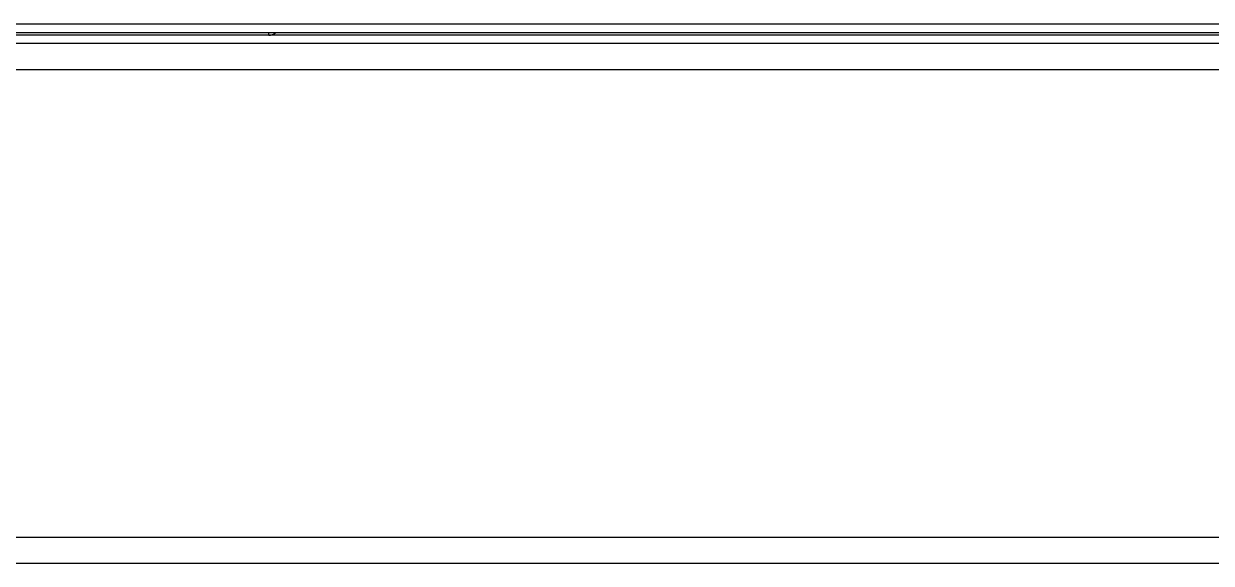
# Model space of a CAD drawing. Header units: millimetres. Extents: x 1152 to 6701, y 651 to 3284.
# Drawn here: x 2636.4 to 2864.8, y 930.5 to 1034.2 of the extents above; entities that cross this region are included whole.
import ezdxf

# ---------------------------------------------------------------- set-up
doc = ezdxf.new("R2010")
doc.units = ezdxf.units.MM
doc.layers.add('SLD-0', color=7, linetype='Continuous')

msp = doc.modelspace()

# ---------------------------------------------------------------- linework, layer by layer
at = {"layer": 'SLD-0', "color": 7, "linetype": 'Continuous', "lineweight": 25}
for p, q in [((2194.82, 1034.17), (3746.02, 1034.17)), ((2194.82, 1032.47), (3746.02, 1032.47)), ((2683.54, 1031.97), (2683.54, 1032.47)), ((3749.82, 1031.97), (2191.03, 1031.97)), ((3749.82, 1030.37), (2191.03, 1030.37)), ((2684.18, 1032.07), (2945.44, 1032.07)), ((1151.83, 1025.38), (3749.82, 1025.38)), ((1151.83, 935.45), (3749.82, 935.45)), ((1156.83, 930.45), (3744.82, 930.45))]:
    msp.add_line(p, q, dxfattribs=at)
msp.add_arc((2683.54, 1034.07), 2.1, 270, 310.3676, dxfattribs=at)

doc.saveas('drawing.dxf')
